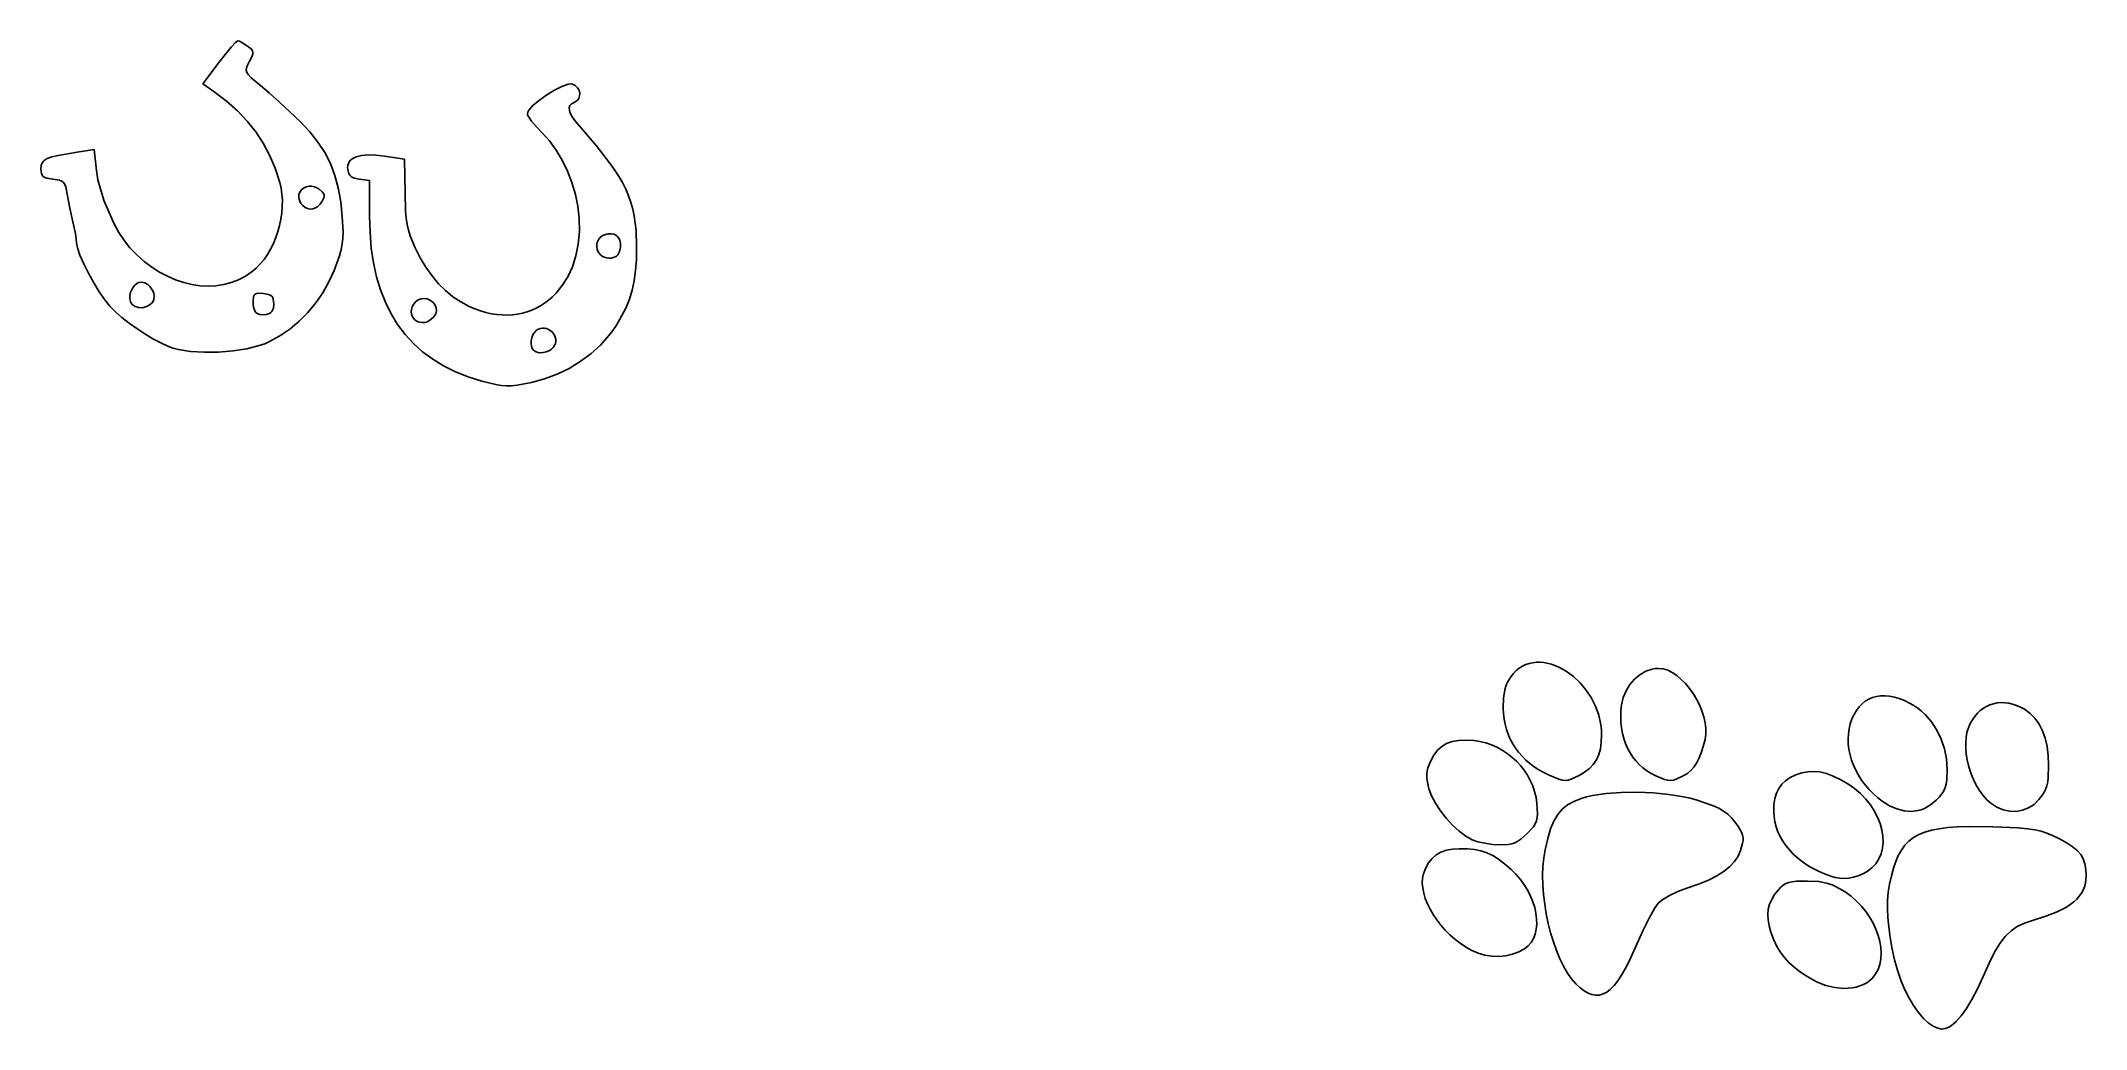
# Model space of a CAD drawing. Extents: x 14 to 904, y -247 to 183.
import ezdxf

# ---------------------------------------------------------------- set-up
doc = ezdxf.new("R2010")
doc.units = 0

msp = doc.modelspace()

# ---------------------------------------------------------------- linework, layer by layer
at = {"layer": 'Image'}
for p, q in [((94.718371, 177.465645), (97.194787, 180.425303)), ((97.194787, 180.425303), (99.06257, 182.425071)), ((99.06257, 182.425071), (100.054191, 183.159531)), ((100.054191, 183.159531), (100.738117, 182.979037)), ((100.738117, 182.979037), (101.768147, 182.487595)), ((101.768147, 182.487595), (104.308157, 180.872097)), ((104.308157, 180.872097), (105.938443, 179.507763)), ((105.938443, 179.507763), (106.375455, 178.891009)), ((106.375455, 178.891009), (106.568814, 178.238897)), ((106.568814, 178.238897), (106.524844, 177.492204)), ((84.873213, 164.543498), (91.900855, 173.851514)), ((91.900855, 173.851514), (94.718371, 177.465645)), ((103.799476, 171.425353), (103.66456, 170.395109)), ((103.66456, 170.395109), (103.923136, 169.414911)), ((104.273491, 172.619745), (103.799476, 171.425353)), ((103.923136, 169.414911), (104.629594, 168.370658)), ((105.032215, 174.092385), (104.273491, 172.619745)), ((106.24987, 176.591704), (105.032215, 174.092385)), ((106.524844, 177.492204), (106.24987, 176.591704)), ((89.574905, 161.184233), (84.873213, 164.543498)), ((95.053926, 157.007606), (89.574905, 161.184233)), ((104.629594, 168.370658), (105.838326, 167.148249)), ((105.838326, 167.148249), (109.980181, 163.712559)), ((109.980181, 163.712559), (113.621981, 160.64638)), ((113.621981, 160.64638), (118.10283, 156.650184)), ((234.452361, 159.692535), (237.813397, 161.738206)), ((237.813397, 161.738206), (241.014311, 163.345178)), ((241.014311, 163.345178), (243.724164, 164.295619)), ((243.724164, 164.295619), (244.791523, 164.456568)), ((244.791523, 164.456568), (245.612015, 164.371696)), ((245.612015, 164.371696), (246.89883, 163.735653)), ((246.89883, 163.735653), (247.868414, 162.806486)), ((247.868414, 162.806486), (248.51064, 161.679564)), ((248.51064, 161.679564), (248.815378, 160.45026)), ((248.815378, 160.45026), (248.7725, 159.213944)), ((99.897126, 152.740191), (95.053926, 157.007606)), ((104.15197, 148.316425), (99.897126, 152.740191)), ((118.10283, 156.650184), (127.307457, 147.938115)), ((226.025782, 151.479527), (226.20571, 152.222901)), ((226.156522, 150.953959), (226.025782, 151.479527)), ((226.20571, 152.222901), (226.717913, 153.101662)), ((226.717913, 153.101662), (228.57368, 155.15643)), ((228.57368, 155.15643), (231.262142, 157.425999)), ((231.262142, 157.425999), (234.452361, 159.692535)), ((244.524274, 155.011745), (244.197077, 154.02747)), ((244.197077, 154.02747), (244.301876, 152.83126)), ((244.301876, 152.83126), (244.843117, 151.405077)), ((245.279024, 155.802124), (244.524274, 155.011745)), ((244.843117, 151.405077), (245.825245, 149.730882)), ((246.456882, 156.416643), (245.279024, 155.802124)), ((247.60338, 157.101764), (246.456882, 156.416643)), ((248.371877, 158.065989), (247.60338, 157.101764)), ((248.7725, 159.213944), (248.371877, 158.065989)), ((107.865925, 143.670743), (104.15197, 148.316425)), ((111.086456, 138.737582), (107.865925, 143.670743)), ((127.307457, 147.938115), (131.417761, 143.556991)), ((131.417761, 143.556991), (134.929075, 139.123521)), ((226.531225, 150.216862), (226.156522, 150.953959)), ((227.907427, 148.243197), (226.531225, 150.216862)), ((229.944203, 145.828764), (227.907427, 148.243197)), ((232.431363, 143.243796), (229.944203, 145.828764)), ((235.634775, 139.722393), (232.431363, 143.243796)), ((245.825245, 149.730882), (247.252703, 147.790639)), ((247.252703, 147.790639), (249.129937, 145.566308)), ((249.129937, 145.566308), (255.92862, 137.673199)), ((21.86867, 133.363385), (30.092625, 134.764938)), ((30.092625, 134.764938), (37.588923, 135.889087)), ((37.588923, 135.889087), (38.533617, 126.735939)), ((113.861028, 133.451379), (111.086456, 138.737582)), ((134.929075, 139.123521), (137.87862, 134.553349)), ((137.87862, 134.553349), (140.303612, 129.762121)), ((153.9215, 133.373594), (156.777573, 133.624238)), ((156.777573, 133.624238), (160.122775, 133.522593)), ((160.122775, 133.522593), (163.931698, 133.059332)), ((238.577255, 135.702966), (235.634775, 139.722393)), ((241.220342, 131.273932), (238.577255, 135.702966)), ((255.92862, 137.673199), (261.389059, 130.748226)), ((14.359594, 127.469331), (14.475072, 128.929879)), ((14.571139, 125.44763), (14.359594, 127.469331)), ((14.475072, 128.929879), (14.895991, 130.130065)), ((14.879444, 124.724687), (14.571139, 125.44763)), ((15.361768, 124.16047), (14.879444, 124.724687)), ((14.895991, 130.130065), (15.734081, 131.121698)), ((15.734081, 131.121698), (17.101071, 131.956588)), ((17.101071, 131.956588), (19.108691, 132.686548)), ((19.108691, 132.686548), (21.86867, 133.363385)), ((38.533617, 126.735939), (39.198367, 122.717199)), ((116.237107, 127.746569), (113.861028, 133.451379)), ((118.262158, 121.557589), (116.237107, 127.746569)), ((140.303612, 129.762121), (142.241272, 124.665482)), ((142.241272, 124.665482), (143.728816, 119.179077)), ((147.8034, 128.136217), (147.896662, 129.034682)), ((147.867356, 127.162505), (147.8034, 128.136217)), ((148.356128, 125.457679), (147.867356, 127.162505)), ((147.896662, 129.034682), (148.143966, 129.856734)), ((148.143966, 129.856734), (148.542137, 130.601206)), ((148.770665, 124.787868), (148.356128, 125.457679)), ((148.542137, 130.601206), (149.087999, 131.266934)), ((149.309889, 124.230415), (148.770665, 124.787868)), ((149.087999, 131.266934), (149.778374, 131.852752)), ((149.778374, 131.852752), (151.579965, 132.77999)), ((151.579965, 132.77999), (153.9215, 133.373594)), ((163.931698, 133.059332), (172.568481, 131.673153)), ((172.568481, 131.673153), (172.793932, 116.962761)), ((243.525573, 126.523706), (241.220342, 131.273932)), ((245.454485, 121.540705), (243.525573, 126.523706)), ((261.389059, 130.748226), (263.659359, 127.559494)), ((263.659359, 127.559494), (265.645406, 124.505639)), ((16.047362, 123.73007), (15.361768, 124.16047)), ((16.965475, 123.408576), (16.047362, 123.73007)), ((19.61625, 122.992672), (16.965475, 123.408576)), ((22.438236, 122.534343), (19.61625, 122.992672)), ((23.409937, 122.138842), (22.438236, 122.534343)), ((24.153319, 121.564342), (23.409937, 122.138842)), ((24.716788, 120.75976), (24.153319, 121.564342)), ((25.14875, 119.674017), (24.716788, 120.75976)), ((25.811778, 116.454717), (25.14875, 119.674017)), ((26.935542, 110.459935), (25.811778, 116.454717)), ((39.198367, 122.717199), (40.365704, 118.242285)), ((40.365704, 118.242285), (41.948021, 113.514163)), ((118.856497, 119.071184), (118.262158, 121.557589)), ((119.238888, 116.488337), (118.856497, 119.071184)), ((119.416305, 113.831537), (119.238888, 116.488337)), ((126.655577, 116.212669), (126.563904, 115.312998)), ((126.92511, 117.057775), (126.655577, 116.212669)), ((127.354738, 117.83069), (126.92511, 117.057775)), ((127.926697, 118.513784), (127.354738, 117.83069)), ((128.623223, 119.089431), (127.926697, 118.513784)), ((129.42655, 119.540002), (128.623223, 119.089431)), ((130.318914, 119.847868), (129.42655, 119.540002)), ((131.28255, 119.995402), (130.318914, 119.847868)), ((132.299695, 119.964975), (131.28255, 119.995402)), ((133.352582, 119.73896), (132.299695, 119.964975)), ((134.423448, 119.299727), (133.352582, 119.73896)), ((135.494529, 118.62965), (134.423448, 119.299727)), ((136.935397, 117.369641), (135.494529, 118.62965)), ((137.360704, 116.78699), (136.935397, 117.369641)), ((137.597094, 116.203696), (137.360704, 116.78699)), ((137.650441, 115.5956), (137.597094, 116.203696)), ((143.728816, 119.179077), (144.803464, 113.218551)), ((149.982239, 123.778288), (149.309889, 124.230415)), ((150.796156, 123.424453), (149.982239, 123.778288)), ((152.882447, 122.98353), (150.796156, 123.424453)), ((157.377289, 122.466345), (152.882447, 122.98353)), ((157.377289, 106.874572), (157.377289, 122.466345)), ((172.793932, 116.962761), (173.079672, 109.212505)), ((246.968616, 116.413346), (245.454485, 121.540705)), ((248.029502, 111.230044), (246.968616, 116.413346)), ((265.645406, 124.505639), (267.363968, 121.550943)), ((267.363968, 121.550943), (268.831814, 118.659687)), ((268.831814, 118.659687), (270.065714, 115.796152)), ((270.065714, 115.796152), (271.082435, 112.92462)), ((28.31894, 104.51447), (26.935542, 110.459935)), ((41.948021, 113.514163), (43.857711, 108.735796)), ((43.857711, 108.735796), (46.007167, 104.11015)), ((118.78845, 105.642321), (119.184113, 108.38604)), ((119.184113, 108.38604), (119.395722, 111.123275)), ((119.395722, 111.123275), (119.416305, 113.831537)), ((126.563904, 115.312998), (126.667855, 114.376393)), ((126.667855, 114.376393), (126.985196, 113.42048)), ((126.985196, 113.42048), (127.53369, 112.462888)), ((127.53369, 112.462888), (128.331103, 111.521244)), ((128.331103, 111.521244), (129.353816, 110.69647)), ((129.353816, 110.69647), (130.437736, 110.185216)), ((130.437736, 110.185216), (131.556871, 109.981756)), ((131.556871, 109.981756), (132.685226, 110.080362)), ((132.685226, 110.080362), (133.796808, 110.475307)), ((133.796808, 110.475307), (134.865624, 111.160862)), ((134.865624, 111.160862), (135.86568, 112.131302)), ((135.86568, 112.131302), (136.770983, 113.380898)), ((136.770983, 113.380898), (137.526622, 114.938541)), ((136.770983, 113.380898), (136.770983, 113.380898)), ((137.526622, 114.938541), (137.650441, 115.5956)), ((144.803464, 113.218551), (145.502433, 106.69955)), ((157.567599, 99.759726), (157.377289, 106.874572)), ((173.079672, 109.212505), (173.36842, 106.105957)), ((248.598681, 106.079217), (248.029502, 111.230044)), ((271.082435, 112.92462), (271.898748, 110.009372)), ((271.898748, 110.009372), (272.531421, 107.014689)), ((272.531421, 107.014689), (272.997223, 103.904852)), ((29.426538, 99.392387), (28.31894, 104.51447)), ((29.763479, 97.096531), (29.426538, 99.392387)), ((46.007167, 104.11015), (48.308781, 99.840189)), ((48.308781, 99.840189), (50.674946, 96.128878)), ((116.566881, 97.597167), (117.472861, 100.225395)), ((117.472861, 100.225395), (118.215709, 102.91461)), ((118.215709, 102.91461), (118.78845, 105.642321)), ((145.502433, 106.69955), (145.831975, 100.066699)), ((145.831975, 100.066699), (145.755243, 97.374379)), ((158.138666, 92.997284), (157.567599, 99.759726)), ((173.36842, 106.105957), (173.785844, 103.342765)), ((173.785844, 103.342765), (174.355509, 100.796157)), ((174.355509, 100.796157), (175.100984, 98.33936)), ((175.100984, 98.33936), (176.045836, 95.845601)), ((248.175971, 94.788745), (248.668955, 100.268493)), ((248.668955, 100.268493), (248.598681, 106.079217)), ((258.613612, 98.295248), (257.764873, 97.659183)), ((259.659177, 98.805727), (258.613612, 98.295248)), ((261.198167, 99.229726), (259.659177, 98.805727)), ((262.605899, 99.294022), (261.198167, 99.229726)), ((263.851513, 99.02248), (262.605899, 99.294022)), ((264.904151, 98.438966), (263.851513, 99.02248)), ((265.732954, 97.567345), (264.904151, 98.438966)), ((272.997223, 103.904852), (273.312923, 100.644142)), ((273.312923, 100.644142), (273.561095, 93.52723)), ((29.88723, 95.377223), (29.763479, 97.096531)), ((30.281613, 93.13498), (29.88723, 95.377223)), ((31.368671, 89.997411), (30.281613, 93.13498)), ((33.004266, 86.239415), (31.368671, 89.997411)), ((50.674946, 96.128878), (53.018054, 93.179181)), ((53.018054, 93.179181), (56.090499, 90.071479)), ((56.090499, 90.071479), (59.29065, 87.273311)), ((111.451113, 88.143912), (112.939885, 90.303297)), ((112.939885, 90.303297), (114.29342, 92.613628)), ((114.29342, 92.613628), (115.504743, 95.052415)), ((115.504743, 95.052415), (116.566881, 97.597167)), ((144.242586, 89.737239), (141.901723, 83.298491)), ((144.98692, 92.381033), (144.242586, 89.737239)), ((145.482348, 94.869618), (144.98692, 92.381033)), ((145.755243, 97.374379), (145.482348, 94.869618)), ((159.090692, 86.586947), (158.138666, 92.997284)), ((176.045836, 95.845601), (177.213632, 93.188108)), ((177.213632, 93.188108), (179.449631, 88.756002)), ((245.632714, 84.928319), (247.152851, 89.666508)), ((247.152851, 89.666508), (248.175971, 94.788745)), ((256.330132, 95.231776), (256.199221, 94.327673)), ((256.199221, 94.327673), (256.230399, 93.415137)), ((256.230399, 93.415137), (256.416718, 92.517601)), ((256.63008, 96.104016), (256.330132, 95.231776)), ((256.416718, 92.517601), (256.751233, 91.658494)), ((257.106011, 96.920962), (256.63008, 96.104016)), ((256.751233, 91.658494), (257.226995, 90.861247)), ((257.764873, 97.659183), (257.106011, 96.920962)), ((257.226995, 90.861247), (257.837058, 90.149292)), ((257.837058, 90.149292), (258.574474, 89.546059)), ((258.574474, 89.546059), (259.432296, 89.07498)), ((259.432296, 89.07498), (260.403577, 88.759484)), ((262.658728, 88.68897), (264.194613, 89.166631)), ((264.194613, 89.166631), (264.81987, 89.580695)), ((264.81987, 89.580695), (265.351619, 90.113553)), ((265.351619, 90.113553), (266.139439, 91.541567)), ((266.307064, 96.431484), (265.732954, 97.567345)), ((266.139439, 91.541567), (266.567769, 93.462502)), ((266.595622, 95.055248), (266.307064, 96.431484)), ((266.567769, 93.462502), (266.595622, 95.055248)), ((266.567769, 93.462502), (266.567769, 93.462502)), ((273.561095, 93.52723), (273.472423, 88.137861)), ((35.04426, 82.135889), (33.004266, 86.239415)), ((37.344516, 77.961734), (35.04426, 82.135889)), ((59.29065, 87.273311), (62.598404, 84.788599)), ((62.598404, 84.788599), (65.993654, 82.621264)), ((65.993654, 82.621264), (69.456295, 80.775229)), ((69.456295, 80.775229), (72.966223, 79.254415)), ((100.335329, 79.266536), (103.3661, 80.84921)), ((103.3661, 80.84921), (106.243105, 82.796325)), ((106.243105, 82.796325), (108.095749, 84.367936)), ((108.095749, 84.367936), (109.834076, 86.157961)), ((109.834076, 86.157961), (111.451113, 88.143912)), ((141.901723, 83.298491), (139.690118, 78.35818)), ((160.423882, 80.528416), (159.090692, 86.586947)), ((162.13844, 74.821391), (160.423882, 80.528416)), ((179.449631, 88.756002), (181.894809, 84.668548)), ((181.894809, 84.668548), (184.544177, 80.931167)), ((184.544177, 80.931167), (187.392749, 77.549281)), ((241.233866, 76.710232), (243.648679, 80.600715)), ((243.648679, 80.600715), (245.632714, 84.928319)), ((260.403577, 88.759484), (261.48137, 88.623004)), ((261.48137, 88.623004), (262.658728, 88.68897)), ((273.148981, 83.283689), (272.563657, 78.860002)), ((273.472423, 88.137861), (273.148981, 83.283689)), ((39.760895, 73.991845), (37.344516, 77.961734)), ((42.149261, 70.501123), (39.760895, 73.991845)), ((53.027533, 72.123476), (53.018573, 70.901532)), ((53.273574, 73.386397), (53.027533, 72.123476)), ((53.72753, 74.626089), (53.273574, 73.386397)), ((54.360232, 75.778345), (53.72753, 74.626089)), ((55.142512, 76.778957), (54.360232, 75.778345)), ((56.045202, 77.56372), (55.142512, 76.778957)), ((57.039134, 78.068425), (56.045202, 77.56372)), ((58.326039, 78.220465), (57.039134, 78.068425)), ((59.623098, 77.89499), (58.326039, 78.220465)), ((60.856484, 77.176813), (59.623098, 77.89499)), ((61.952371, 76.150751), (60.856484, 77.176813)), ((62.83693, 74.901618), (61.952371, 76.150751)), ((63.436335, 73.514228), (62.83693, 74.901618)), ((63.67676, 72.073395), (63.436335, 73.514228)), ((63.484376, 70.663935), (63.67676, 72.073395)), ((72.966223, 79.254415), (76.503332, 78.062746)), ((76.503332, 78.062746), (80.047516, 77.204142)), ((80.047516, 77.204142), (83.578672, 76.682526)), ((83.578672, 76.682526), (87.076693, 76.501821)), ((87.076693, 76.501821), (90.521474, 76.665946)), ((90.521474, 76.665946), (93.892911, 77.178826)), ((93.892911, 77.178826), (97.170897, 78.044382)), ((97.170897, 78.044382), (100.335329, 79.266536)), ((106.876323, 71.935478), (106.708163, 69.943597)), ((107.128812, 72.592883), (106.876323, 71.935478)), ((107.531161, 73.053071), (107.128812, 72.592883)), ((108.111564, 73.337399), (107.531161, 73.053071)), ((108.898211, 73.467222), (108.111564, 73.337399)), ((111.203005, 73.348773), (108.898211, 73.467222)), ((113.410108, 72.912347), (111.203005, 73.348773)), ((114.192684, 72.566868), (113.410108, 72.912347)), ((114.788012, 72.109164), (114.192684, 72.566868)), ((115.216141, 71.518698), (114.788012, 72.109164)), ((115.497122, 70.774935), (115.216141, 71.518698)), ((137.03329, 73.640317), (133.968825, 69.186394)), ((139.690118, 78.35818), (137.03329, 73.640317)), ((164.23457, 69.465575), (162.13844, 74.821391)), ((187.392749, 77.549281), (190.435535, 74.528309)), ((190.435535, 74.528309), (193.66755, 71.873674)), ((193.66755, 71.873674), (197.083805, 69.590796)), ((235.244387, 70.346775), (236.876388, 71.752158)), ((236.876388, 71.752158), (238.421395, 73.283406)), ((238.421395, 73.283406), (241.233866, 76.710232)), ((271.689339, 74.762083), (270.498914, 70.885218)), ((272.563657, 78.860002), (271.689339, 74.762083)), ((44.365476, 67.764465), (42.149261, 70.501123)), ((46.764484, 65.356168), (44.365476, 67.764465)), ((49.576645, 62.882689), (46.764484, 65.356168)), ((52.709215, 60.407619), (49.576645, 62.882689)), ((53.018573, 70.901532), (53.275864, 69.784774)), ((53.275864, 69.784774), (53.630936, 69.082016)), ((53.630936, 69.082016), (54.103608, 68.487165)), ((54.103608, 68.487165), (55.333289, 67.615284)), ((55.333289, 67.615284), (56.827986, 67.157339)), ((56.827986, 67.157339), (58.450773, 67.101539)), ((58.450773, 67.101539), (60.06473, 67.43609)), ((60.06473, 67.43609), (61.532931, 68.149201)), ((61.532931, 68.149201), (62.718454, 69.22908)), ((62.718454, 69.22908), (63.162423, 69.902873)), ((63.162423, 69.902873), (63.484376, 70.663935)), ((63.484376, 70.663935), (63.484376, 70.663935)), ((106.708163, 69.943597), (106.777298, 68.257128)), ((106.777298, 68.257128), (106.995674, 66.880267)), ((106.995674, 66.880267), (107.37975, 65.796242)), ((107.37975, 65.796242), (107.945981, 64.98828)), ((107.945981, 64.98828), (108.710826, 64.439606)), ((108.710826, 64.439606), (109.690742, 64.133449)), ((109.690742, 64.133449), (110.902185, 64.053034)), ((110.902185, 64.053034), (112.361614, 64.181588)), ((112.361614, 64.181588), (113.870768, 64.632768)), ((113.870768, 64.632768), (114.446247, 65.016675)), ((114.446247, 65.016675), (114.907835, 65.51366)), ((114.907835, 65.51366), (115.505849, 66.869462)), ((115.697846, 68.74537), (115.497122, 70.774935)), ((115.505849, 66.869462), (115.697846, 68.74537)), ((115.697846, 68.74537), (115.697846, 68.74537)), ((130.534312, 65.037905), (126.767337, 61.236344)), ((133.968825, 69.186394), (130.534312, 65.037905)), ((166.712475, 64.460667), (164.23457, 69.465575)), ((169.572359, 59.806369), (166.712475, 64.460667)), ((175.564066, 66.318117), (175.457557, 65.277067)), ((175.457557, 65.277067), (175.562692, 64.307059)), ((175.562692, 64.307059), (175.857339, 63.421701)), ((175.904346, 67.4166), (175.564066, 66.318117)), ((175.857339, 63.421701), (176.319369, 62.634601)), ((176.500528, 68.558908), (175.904346, 67.4166)), ((176.319369, 62.634601), (176.926654, 61.959368)), ((177.426772, 69.68069), (176.500528, 68.558908)), ((178.543222, 70.477756), (177.426772, 69.68069)), ((179.78687, 70.950688), (178.543222, 70.477756)), ((181.094711, 71.10007), (179.78687, 70.950688)), ((182.403739, 70.926485), (181.094711, 71.10007)), ((183.650948, 70.430515), (182.403739, 70.926485)), ((184.773331, 69.612744), (183.650948, 70.430515)), ((184.358533, 62.217721), (185.277275, 63.161668)), ((185.707884, 68.473754), (184.773331, 69.612744)), ((185.277275, 63.161668), (186.177626, 64.506303)), ((185.277275, 63.161668), (185.277275, 63.161668)), ((186.385779, 67.07417), (185.707884, 68.473754)), ((186.177626, 64.506303), (186.544744, 65.781078)), ((186.544744, 65.781078), (186.385779, 67.07417)), ((197.083805, 69.590796), (200.679313, 67.685096)), ((200.679313, 67.685096), (203.140192, 66.625508)), ((203.140192, 66.625508), (205.580316, 65.744859)), ((205.580316, 65.744859), (207.995545, 65.039832)), ((207.995545, 65.039832), (210.381739, 64.507109)), ((210.381739, 64.507109), (212.734758, 64.143374)), ((212.734758, 64.143374), (215.050462, 63.945309)), ((215.050462, 63.945309), (217.324711, 63.909597)), ((217.324711, 63.909597), (219.553365, 64.032921)), ((219.553365, 64.032921), (221.732284, 64.311965)), ((221.732284, 64.311965), (223.857329, 64.743411)), ((223.857329, 64.743411), (225.924359, 65.323942)), ((225.924359, 65.323942), (227.929234, 66.050241)), ((227.929234, 66.050241), (229.867814, 66.918991)), ((229.867814, 66.918991), (231.735959, 67.926874)), ((231.735959, 67.926874), (233.52953, 69.070575)), ((233.52953, 69.070575), (235.244387, 70.346775)), ((267.061294, 63.375792), (264.759874, 59.533802)), ((268.96527, 67.124692), (267.061294, 63.375792)), ((270.498914, 70.885218), (268.96527, 67.124692)), ((56.06945, 57.994551), (52.709215, 60.407619)), ((59.564609, 55.707075), (56.06945, 57.994551)), ((63.101946, 53.608784), (59.564609, 55.707075)), ((66.588719, 51.76327), (63.101946, 53.608784)), ((118.386349, 54.839979), (113.847512, 52.328161)), ((122.705487, 57.823204), (118.386349, 54.839979)), ((126.767337, 61.236344), (122.705487, 57.823204)), ((172.814426, 55.502383), (169.572359, 59.806369)), ((176.43888, 51.548408), (172.814426, 55.502383)), ((176.926654, 61.959368), (177.657063, 61.40961)), ((177.657063, 61.40961), (178.488467, 60.998937)), ((178.488467, 60.998937), (179.398737, 60.740955)), ((179.398737, 60.740955), (180.365742, 60.649273)), ((180.365742, 60.649273), (181.367354, 60.737501)), ((181.367354, 60.737501), (182.381443, 61.019246)), ((182.381443, 61.019246), (183.385879, 61.508116)), ((183.385879, 61.508116), (184.358533, 62.217721)), ((228.014461, 54.053909), (227.749002, 52.817022)), ((228.468239, 55.229658), (228.014461, 54.053909)), ((229.101356, 56.277839), (228.468239, 55.229658)), ((229.904834, 57.132023), (229.101356, 56.277839)), ((230.788325, 57.729115), (229.904834, 57.132023)), ((231.700592, 58.10002), (230.788325, 57.729115)), ((232.623423, 58.26295), (231.700592, 58.10002)), ((233.538606, 58.236117), (232.623423, 58.26295)), ((234.427929, 58.037732), (233.538606, 58.236117)), ((235.273182, 57.686008), (234.427929, 58.037732)), ((236.758628, 56.595383), (235.273182, 57.686008)), ((237.849253, 55.109936), (236.758628, 56.595383)), ((238.200978, 54.264683), (237.849253, 55.109936)), ((238.399363, 53.37536), (238.200978, 54.264683)), ((261.523978, 55.035597), (257.79934, 50.867908)), ((263.206023, 57.245414), (261.523978, 55.035597)), ((264.759874, 59.533802), (263.206023, 57.245414)), ((69.932184, 50.234125), (66.588719, 51.76327)), ((71.949656, 49.518593), (69.932184, 50.234125)), ((69.932184, 50.234125), (69.932184, 50.234125)), ((74.245375, 48.92456), (71.949656, 49.518593)), ((76.780495, 48.450173), (74.245375, 48.92456)), ((79.51617, 48.093581), (76.780495, 48.450173)), ((85.433798, 47.72637), (79.51617, 48.093581)), ((91.687491, 47.808107), (85.433798, 47.72637)), ((97.966479, 48.323974), (91.687491, 47.808107)), ((103.959992, 49.259151), (97.966479, 48.323974)), ((109.357259, 50.59882), (103.959992, 49.259151)), ((111.735185, 51.415708), (109.357259, 50.59882)), ((113.847512, 52.328161), (111.735185, 51.415708)), ((180.445925, 47.944146), (176.43888, 51.548408)), ((184.835764, 44.689298), (180.445925, 47.944146)), ((189.608602, 41.783565), (184.835764, 44.689298)), ((227.749002, 52.817022), (227.68084, 51.585428)), ((227.68084, 51.585428), (227.818954, 50.425554)), ((227.818954, 50.425554), (228.172325, 49.403833)), ((228.172325, 49.403833), (228.749929, 48.586693)), ((228.749929, 48.586693), (229.567069, 48.009089)), ((229.567069, 48.009089), (230.588791, 47.655717)), ((230.588791, 47.655717), (231.748666, 47.517599)), ((231.748666, 47.517599), (232.980264, 47.585757)), ((232.980264, 47.585757), (234.217154, 47.851213)), ((234.217154, 47.851213), (235.392905, 48.304988)), ((235.392905, 48.304988), (236.441088, 48.938105)), ((236.441088, 48.938105), (237.295272, 49.741585)), ((237.295272, 49.741585), (237.892363, 50.625077)), ((237.295272, 49.741585), (237.295272, 49.741585)), ((237.892363, 50.625077), (238.263267, 51.537345)), ((238.263267, 51.537345), (238.426197, 52.460176)), ((238.426197, 52.460176), (238.399363, 53.37536)), ((253.634024, 47.063203), (249.076096, 43.65395)), ((257.79934, 50.867908), (253.634024, 47.063203)), ((194.764641, 39.226648), (189.608602, 41.783565)), ((200.304087, 37.018248), (194.764641, 39.226648)), ((206.227142, 35.158066), (200.304087, 37.018248)), ((233.527301, 36.123594), (227.879583, 34.620838)), ((238.974669, 38.151677), (233.527301, 36.123594)), ((244.173623, 40.672618), (238.974669, 38.151677)), ((249.076096, 43.65395), (244.173623, 40.672618)), ((212.286214, 33.631239), (206.227142, 35.158066)), ((206.227142, 35.158066), (206.227142, 35.158066)), ((214.666971, 33.228045), (212.286214, 33.631239)), ((216.875097, 33.05855), (214.666971, 33.228045)), ((219.105505, 33.117918), (216.875097, 33.05855)), ((221.553112, 33.401313), (219.105505, 33.117918)), ((227.879583, 34.620838), (221.553112, 33.401313)), ((657.670621, -89.710291), (659.043868, -88.848967)), ((659.043868, -88.848967), (660.479876, -88.167459)), ((660.479876, -88.167459), (661.970575, -87.66058)), ((661.970575, -87.66058), (663.507896, -87.323148)), ((663.507896, -87.323148), (665.083769, -87.149977)), ((665.083769, -87.149977), (666.690124, -87.135882)), ((666.690124, -87.135882), (668.318892, -87.275678)), ((668.318892, -87.275678), (671.611389, -87.996208)), ((671.611389, -87.996208), (674.896702, -89.270087)), ((651.3609, -99.165543), (651.822622, -97.601723)), ((651.822622, -97.601723), (652.412658, -96.144335)), ((652.412658, -96.144335), (654.008139, -93.425001)), ((654.008139, -93.425001), (655.144687, -91.993124)), ((655.144687, -91.993124), (656.368204, -90.756615)), ((656.368204, -90.756615), (657.670621, -89.710291)), ((674.896702, -89.270087), (678.110275, -91.055839)), ((678.110275, -91.055839), (681.187551, -93.311986)), ((681.187551, -93.311986), (684.063974, -95.997051)), ((684.063974, -95.997051), (686.674988, -99.069554)), ((704.110061, -99.548812), (705.774389, -96.862686)), ((705.774389, -96.862686), (707.808903, -94.507424)), ((707.808903, -94.507424), (710.142399, -92.553273)), ((710.142399, -92.553273), (712.703676, -91.07048)), ((712.703676, -91.07048), (715.421531, -90.12929)), ((715.421531, -90.12929), (716.816924, -89.883748)), ((716.816924, -89.883748), (718.224762, -89.79995)), ((718.224762, -89.79995), (720.220061, -90.016441)), ((720.220061, -90.016441), (722.235947, -90.640336)), ((722.235947, -90.640336), (724.247213, -91.633267)), ((724.247213, -91.633267), (726.228649, -92.956865)), ((726.228649, -92.956865), (728.155049, -94.572762)), ((728.155049, -94.572762), (730.001205, -96.442591)), ((730.001205, -96.442591), (731.741909, -98.527982)), ((650.644813, -107.104392), (650.79193, -102.736328)), ((650.79193, -102.736328), (651.3609, -99.165543)), ((686.674988, -99.069554), (688.956035, -102.48802)), ((688.956035, -102.48802), (690.842558, -106.21097)), ((690.842558, -106.21097), (692.270003, -110.196927)), ((701.912138, -108.248608), (702.176771, -105.632676)), ((702.176771, -105.632676), (702.887121, -102.495558)), ((702.887121, -102.495558), (704.110061, -99.548812)), ((731.741909, -98.527982), (733.351954, -100.790569)), ((733.351954, -100.790569), (734.806131, -103.191982)), ((734.806131, -103.191982), (736.079234, -105.693854)), ((736.079234, -105.693854), (737.146054, -108.257816)), ((804.350356, -108.05058), (805.508033, -106.503006)), ((805.508033, -106.503006), (806.790771, -105.165713)), ((806.790771, -105.165713), (808.192846, -104.040701)), ((808.192846, -104.040701), (809.708531, -103.129972)), ((809.708531, -103.129972), (811.332101, -102.435528)), ((811.332101, -102.435528), (813.057831, -101.959368)), ((813.057831, -101.959368), (814.879994, -101.703496)), ((814.879994, -101.703496), (816.792865, -101.669911)), ((816.792865, -101.669911), (818.790718, -101.860614)), ((818.790718, -101.860614), (820.867827, -102.277608)), ((820.867827, -102.277608), (823.018467, -102.922894)), ((823.018467, -102.922894), (825.236913, -103.798471)), ((825.236913, -103.798471), (827.517437, -104.906343)), ((827.517437, -104.906343), (829.323946, -105.955774)), ((829.323946, -105.955774), (831.045226, -107.139605)), ((859.589161, -107.169958), (861.001259, -106.333023)), ((861.001259, -106.333023), (862.482218, -105.664427)), ((862.482218, -105.664427), (864.023495, -105.166411)), ((864.023495, -105.166411), (865.616549, -104.841221)), ((865.616549, -104.841221), (867.252837, -104.691099)), ((867.252837, -104.691099), (868.923818, -104.718289)), ((868.923818, -104.718289), (870.620949, -104.925034)), ((870.620949, -104.925034), (872.335688, -105.313579)), ((872.335688, -105.313579), (874.059492, -105.886166)), ((874.059492, -105.886166), (875.78382, -106.645039)), ((875.78382, -106.645039), (877.500129, -107.592442)), ((650.751899, -109.494963), (650.644813, -107.104392)), ((651.027432, -111.833251), (650.751899, -109.494963)), ((651.467924, -114.11417), (651.027432, -111.833251)), ((652.069886, -116.332633), (651.467924, -114.11417)), ((692.270003, -110.196927), (693.173811, -114.404413)), ((693.173811, -114.404413), (693.409177, -116.578267)), ((701.824232, -110.80848), (701.912138, -108.248608)), ((701.909407, -113.304748), (701.824232, -110.80848)), ((702.164017, -115.729866), (701.909407, -113.304748)), ((737.146054, -108.257816), (737.981384, -110.8455)), ((737.981384, -110.8455), (738.560016, -113.418538)), ((738.560016, -113.418538), (738.856742, -115.938563)), ((801.161481, -116.085584), (801.684955, -113.934973)), ((801.684955, -113.934973), (802.433092, -111.768565)), ((802.433092, -111.768565), (803.323467, -109.806433)), ((803.323467, -109.806433), (804.350356, -108.05058)), ((831.045226, -107.139605), (832.677043, -108.450378)), ((832.677043, -108.450378), (834.215166, -109.880634)), ((834.215166, -109.880634), (836.993403, -113.069756)), ((836.993403, -113.069756), (839.346083, -116.647299)), ((852.474811, -117.722366), (853.059943, -115.676632)), ((853.059943, -115.676632), (853.860564, -113.801173)), ((853.860564, -113.801173), (854.800224, -112.156203)), ((854.800224, -112.156203), (855.851456, -110.668353)), ((855.851456, -110.668353), (857.005718, -109.339866)), ((857.005718, -109.339866), (858.254467, -108.172986)), ((858.254467, -108.172986), (859.589161, -107.169958)), ((877.500129, -107.592442), (879.937336, -109.365621)), ((879.937336, -109.365621), (882.058389, -111.516862)), ((882.058389, -111.516862), (883.860573, -114.039843)), ((883.860573, -114.039843), (885.341175, -116.928243)), ((622.117639, -125.402084), (623.933433, -123.734947)), ((623.933433, -123.734947), (626.019842, -122.48316)), ((626.019842, -122.48316), (628.419809, -121.626541)), ((628.419809, -121.626541), (631.176277, -121.144908)), ((631.176277, -121.144908), (634.332189, -121.01808)), ((634.332189, -121.01808), (637.930489, -121.225875)), ((637.930489, -121.225875), (640.538202, -121.601083)), ((640.538202, -121.601083), (643.085327, -122.212178)), ((643.085327, -122.212178), (645.559252, -123.046601)), ((645.559252, -123.046601), (647.947365, -124.091792)), ((647.947365, -124.091792), (650.237051, -125.33519)), ((652.829829, -118.483552), (652.069886, -116.332633)), ((653.744266, -120.56184), (652.829829, -118.483552)), ((654.809707, -122.562411), (653.744266, -120.56184)), ((656.022664, -124.480176), (654.809707, -122.562411)), ((657.379649, -126.31005), (656.022664, -124.480176)), ((693.353703, -121.955096), (692.936367, -124.788431)), ((693.489426, -118.79195), (693.353703, -121.955096)), ((693.409177, -116.578267), (693.489426, -118.79195)), ((702.584417, -118.076291), (702.164017, -115.729866)), ((703.166962, -120.336478), (702.584417, -118.076291)), ((703.908006, -122.502883), (703.166962, -120.336478)), ((704.803905, -124.567962), (703.908006, -122.502883)), ((705.851012, -126.52417), (704.803905, -124.567962)), ((737.696889, -123.799667), (736.818515, -126.556327)), ((738.503646, -120.666097), (737.696889, -123.799667)), ((738.846355, -118.367205), (738.503646, -120.666097)), ((738.856742, -115.938563), (738.846355, -118.367205)), ((800.742188, -120.536463), (800.849032, -118.290442)), ((800.835532, -122.810564), (800.742188, -120.536463)), ((801.123644, -125.099661), (800.835532, -122.810564)), ((800.849032, -118.290442), (801.161481, -116.085584)), ((839.346083, -116.647299), (841.239351, -120.553591)), ((841.239351, -120.553591), (842.639353, -124.728959)), ((851.921904, -122.212123), (852.097891, -119.91024)), ((851.939574, -124.599881), (851.921904, -122.212123)), ((852.097891, -119.91024), (852.474811, -117.722366)), ((885.341175, -116.928243), (886.49748, -120.175742)), ((886.49748, -120.175742), (887.326773, -123.776018)), ((887.326773, -123.776018), (887.826339, -127.72275)), ((617.562217, -134.423463), (617.906918, -133.06996)), ((617.906918, -133.06996), (619.126125, -130.063132)), ((619.126125, -130.063132), (620.529518, -127.504752)), ((620.529518, -127.504752), (622.117639, -125.402084)), ((650.237051, -125.33519), (652.4157, -126.764237)), ((652.4157, -126.764237), (654.470698, -128.366371)), ((654.470698, -128.366371), (656.389432, -130.129033)), ((656.389432, -130.129033), (658.159292, -132.039663)), ((658.877172, -128.046945), (657.379649, -126.31005)), ((658.159292, -132.039663), (659.767663, -134.085701)), ((660.511745, -129.685774), (658.877172, -128.046945)), ((662.27988, -131.22145), (660.511745, -129.685774)), ((664.178088, -132.648885), (662.27988, -131.22145)), ((666.20288, -133.962994), (664.178088, -132.648885)), ((688.145886, -133.370011), (686.091728, -134.964055)), ((689.842178, -131.582744), (688.145886, -133.370011)), ((691.195855, -129.574937), (689.842178, -131.582744)), ((692.222168, -127.319272), (691.195855, -129.574937)), ((692.936367, -124.788431), (692.222168, -127.319272)), ((707.045683, -128.363963), (705.851012, -126.52417)), ((708.384273, -130.079796), (707.045683, -128.363963)), ((709.863135, -131.664126), (708.384273, -130.079796)), ((711.478625, -133.109407), (709.863135, -131.664126)), ((713.227097, -134.408097), (711.478625, -133.109407)), ((733.620619, -132.793191), (732.322707, -134.270559)), ((734.793687, -131.030253), (733.620619, -132.793191)), ((735.855216, -128.95891), (734.793687, -131.030253)), ((736.818515, -126.556327), (735.855216, -128.95891)), ((801.601106, -127.390672), (801.123644, -125.099661)), ((802.262499, -129.670512), (801.601106, -127.390672)), ((803.102406, -131.926098), (802.262499, -129.670512)), ((804.115407, -134.144346), (803.102406, -131.926098)), ((842.639353, -124.728959), (843.512233, -129.11373)), ((843.512233, -129.11373), (843.824137, -133.648232)), ((852.143621, -127.045381), (851.939574, -124.599881)), ((852.526768, -129.520492), (852.143621, -127.045381)), ((853.081738, -131.997079), (852.526768, -129.520492)), ((853.801251, -134.44701), (853.081738, -131.997079)), ((887.826339, -127.72275), (887.993465, -132.009617)), ((887.993465, -132.009617), (887.828306, -137.205299)), ((617.382011, -137.141388), (617.388622, -135.759889)), ((617.538265, -138.630108), (617.382011, -137.141388)), ((617.388622, -135.759889), (617.562217, -134.423463)), ((618.322877, -142.177806), (617.538265, -138.630108)), ((619.436607, -145.22137), (618.322877, -142.177806)), ((659.767663, -134.085701), (661.201933, -136.254587)), ((661.201933, -136.254587), (662.449489, -138.53376)), ((662.449489, -138.53376), (663.49772, -140.910662)), ((663.49772, -140.910662), (664.334013, -143.372731)), ((668.350768, -135.158687), (666.20288, -133.962994)), ((670.618263, -136.23088), (668.350768, -135.158687)), ((674.879572, -137.982887), (670.618263, -136.230853)), ((670.618263, -136.230853), (670.618263, -136.23088)), ((676.392992, -138.426437), (674.879572, -137.982887)), ((677.690811, -138.584097), (676.392992, -138.426437)), ((678.919949, -138.457686), (677.690811, -138.584097)), ((680.227324, -138.049021), (678.919949, -138.457686)), ((683.664454, -136.392196), (680.227324, -138.049021)), ((686.091728, -134.964055), (683.664454, -136.392196)), ((715.104906, -135.552649), (713.227097, -134.408097)), ((717.108407, -136.535521), (715.104906, -135.552649)), ((720.921619, -138.091135), (717.108407, -136.535441)), ((717.108407, -136.535441), (717.108407, -136.535521)), ((722.309574, -138.477366), (720.921619, -138.091135)), ((723.526304, -138.601437), (722.309574, -138.477366)), ((724.702716, -138.46254), (723.526304, -138.601437)), ((725.969719, -138.059863), (724.702716, -138.46254)), ((729.299121, -136.459929), (725.969719, -138.059863)), ((730.886643, -135.485193), (729.299121, -136.459929)), ((732.322707, -134.270559), (730.886643, -135.485193)), ((769.550924, -144.096328), (770.552314, -142.040494)), ((770.552314, -142.040494), (771.881445, -140.239813)), ((771.881445, -140.239813), (773.551427, -138.672595)), ((773.551427, -138.672595), (775.575371, -137.317153)), ((775.575371, -137.317153), (777.966386, -136.151796)), ((777.966386, -136.151796), (780.570464, -135.248915)), ((780.570464, -135.248915), (783.171694, -134.730924)), ((783.171694, -134.730924), (785.804155, -134.603658)), ((785.804155, -134.603658), (788.501926, -134.872954)), ((788.501926, -134.872954), (791.299085, -135.544648)), ((791.299085, -135.544648), (794.229711, -136.624577)), ((794.229711, -136.624577), (797.327884, -138.118578)), ((797.327884, -138.118578), (800.627682, -140.032488)), ((800.627682, -140.032488), (803.497949, -142.024767)), ((803.497949, -142.024767), (806.09177, -144.232637)), ((805.296083, -136.312173), (804.115407, -134.144346)), ((806.639017, -138.416496), (805.296083, -136.312173)), ((808.13879, -140.444231), (806.639017, -138.416496)), ((809.789982, -142.382295), (808.13879, -140.444231)), ((811.587176, -144.217603), (809.789982, -142.382295)), ((843.00387, -141.654729), (842.39431, -143.034464)), ((843.419739, -140.116964), (843.00387, -141.654729)), ((843.67381, -138.330445), (843.419739, -140.116964)), ((843.824137, -133.648232), (843.67381, -138.330445)), ((854.678031, -136.842152), (853.801251, -134.44701)), ((855.704799, -139.154373), (854.678031, -136.842152)), ((856.874278, -141.355539), (855.704799, -139.154373)), ((858.179189, -143.417517), (856.874278, -141.355539)), ((887.200413, -140.950485), (886.650873, -142.497286)), ((887.584615, -139.215575), (887.200413, -140.950485)), ((887.828306, -137.205299), (887.584615, -139.215575)), ((621.139239, -148.466633), (619.436607, -145.22137)), ((623.312518, -151.77393), (621.139239, -148.466633)), ((664.334013, -143.372731), (664.945754, -145.907408)), ((664.945754, -145.907408), (665.320332, -148.502133)), ((665.320332, -148.502133), (665.602371, -153.049449)), ((674.411543, -153.375259), (676.368788, -151.076618)), ((676.368788, -151.076618), (678.683894, -149.206915)), ((678.683894, -149.206915), (681.420619, -147.676047)), ((681.420619, -147.676047), (684.642723, -146.39391)), ((684.642723, -146.39391), (686.941326, -145.712933)), ((686.941326, -145.712933), (689.525494, -145.130252)), ((689.525494, -145.130252), (695.399807, -144.257871)), ((695.399807, -144.257871), (701.964235, -143.772948)), ((701.964235, -143.772948), (708.917347, -143.671665)), ((708.917347, -143.671665), (715.957714, -143.950204)), ((715.957714, -143.950204), (722.783908, -144.604748)), ((722.783908, -144.604748), (729.094498, -145.63148)), ((729.094498, -145.63148), (731.962245, -146.283223)), ((731.962245, -146.283223), (734.588056, -147.02658)), ((734.588056, -147.02658), (741.779171, -149.515567)), ((741.779171, -149.515567), (744.42072, -150.676848)), ((744.42072, -150.676848), (746.590308, -151.887446)), ((768.382105, -152.011642), (768.47893, -149.060213)), ((768.47893, -149.060213), (768.864166, -146.429005)), ((768.864166, -146.429005), (769.550924, -144.096328)), ((806.09177, -144.232637), (808.4014, -146.621014)), ((808.4014, -146.621014), (810.419092, -149.154819)), ((810.419092, -149.154819), (812.137101, -151.798969)), ((813.524953, -145.937073), (811.587176, -144.217603)), ((815.597894, -147.527621), (813.524953, -145.937073)), ((818.812839, -149.526867), (815.597894, -147.527621)), ((815.597894, -147.527621), (815.597894, -147.527621)), ((821.997345, -150.93997), (818.812839, -149.526867)), ((825.126758, -151.767342), (821.997345, -150.93997)), ((832.547466, -151.275925), (831.121689, -151.666555)), ((833.937897, -150.739224), (832.547466, -151.275925)), ((836.600396, -149.22782), (833.937897, -150.739224)), ((839.08453, -147.132758), (836.600396, -149.22782)), ((840.466534, -145.682752), (839.08453, -147.132758)), ((841.559162, -144.346896), (840.466534, -145.682752)), ((842.39431, -143.034464), (841.559162, -144.346896)), ((859.612255, -145.312175), (858.179189, -143.417517)), ((861.166197, -147.01138), (859.612255, -145.312175)), ((862.833738, -148.486999), (861.166197, -147.01138)), ((865.455809, -150.197764), (862.833738, -148.486999)), ((862.833738, -148.486999), (862.833738, -148.486999)), ((868.214089, -151.351822), (865.455809, -150.197764)), ((879.229933, -150.506806), (876.6165, -151.526667)), ((881.634735, -148.956692), (879.229933, -150.506806)), ((883.761936, -146.881615), (881.634735, -148.956692)), ((884.956462, -145.375593), (883.761936, -146.881615)), ((885.911165, -143.943236), (884.956462, -145.375593)), ((886.650873, -142.497286), (885.911165, -143.943236)), ((625.838186, -155.003602), (623.312518, -151.77393)), ((628.597984, -158.015987), (625.838186, -155.003602)), ((631.473656, -160.671422), (628.597984, -158.015987)), ((663.791423, -158.723141), (661.126163, -161.642383)), ((664.630456, -157.4522), (663.791423, -158.723141)), ((665.188114, -156.157641), (664.630456, -157.4522)), ((665.500163, -154.727408), (665.188114, -156.157641)), ((665.602371, -153.049449), (665.500163, -154.727408)), ((670.04938, -163.745843), (671.315598, -159.619768)), ((671.315598, -159.619768), (672.748399, -156.192942)), ((672.748399, -156.192942), (674.411543, -153.375259)), ((746.590308, -151.887446), (748.41097, -153.225958)), ((748.41097, -153.225958), (750.005737, -154.770976)), ((750.005737, -154.770976), (751.497645, -156.601097)), ((751.497645, -156.601097), (753.009727, -158.794915)), ((753.009727, -158.794915), (754.42743, -161.294624)), ((768.522945, -154.283728), (768.382105, -152.011642)), ((768.878469, -156.518472), (768.522945, -154.283728)), ((769.442954, -158.709365), (768.878469, -156.518472)), ((770.210678, -160.849897), (769.442954, -158.709365)), ((812.137101, -151.798969), (813.54768, -154.518383)), ((813.54768, -154.518383), (814.643084, -157.27798)), ((814.643084, -157.27798), (815.415566, -160.042678)), ((815.415566, -160.042678), (815.857381, -162.777397)), ((828.176424, -152.009399), (825.126758, -151.767342)), ((831.121689, -151.666555), (828.176424, -152.009399)), ((837.064633, -160.196186), (840.403395, -159.538367)), ((840.403395, -159.538367), (844.146564, -159.065653)), ((844.146564, -159.065653), (848.323001, -158.764152)), ((848.323001, -158.764152), (852.961569, -158.619969)), ((852.961569, -158.619969), (863.740543, -158.747978)), ((863.740543, -158.747978), (874.761911, -159.226334)), ((871.03961, -151.954466), (868.214089, -151.351822)), ((873.863403, -152.010983), (871.03961, -151.954466)), ((876.6165, -151.526667), (873.863403, -152.010983)), ((874.761911, -159.226334), (878.735678, -159.561386)), ((878.735678, -159.561386), (881.99131, -160.01455)), ((881.99131, -160.01455), (884.758663, -160.626474)), ((623.564762, -169.770137), (625.933777, -168.926341)), ((625.933777, -168.926341), (628.596371, -168.422549)), ((628.596371, -168.422549), (631.557372, -168.255371)), ((634.346945, -162.830246), (631.473656, -160.671422)), ((631.557372, -168.255371), (635.081653, -168.346505)), ((637.099592, -164.352798), (634.346945, -162.830246)), ((635.081653, -168.346505), (638.190189, -168.648374)), ((639.561555, -165.188817), (637.099592, -164.352798)), ((637.099592, -164.352798), (637.099592, -164.352798)), ((638.190189, -168.648374), (640.989589, -169.203673)), ((642.640132, -165.88307), (639.561555, -165.188817)), ((645.942368, -166.363214), (642.640132, -165.88307)), ((649.075307, -166.556907), (645.942368, -166.363214)), ((652.814751, -166.380139), (649.075307, -166.556907)), ((654.347798, -166.091995), (652.814751, -166.380139)), ((655.739058, -165.636968), (654.347798, -166.091995)), ((657.050527, -164.989776), (655.739058, -165.636968)), ((658.344203, -164.125136), (657.050527, -164.989776)), ((661.126163, -161.642383), (658.344203, -164.125136)), ((668.291416, -172.178965), (668.885985, -168.661268)), ((668.885985, -168.661268), (670.04938, -163.745843)), ((753.961141, -169.085659), (752.895372, -171.546948)), ((754.85347, -165.902576), (753.961141, -169.085659)), ((754.42743, -161.294624), (754.825798, -162.394779)), ((754.825798, -162.394779), (755.025456, -163.484705)), ((755.03261, -164.631578), (754.85347, -165.902576)), ((755.025456, -163.484705), (755.03261, -164.631578)), ((771.175919, -162.933558), (770.210678, -160.849897)), ((772.332956, -164.953837), (771.175919, -162.933558)), ((773.676065, -166.904226), (772.332956, -164.953837)), ((775.199526, -168.778213), (773.676065, -166.904226)), ((776.897615, -170.56929), (775.199526, -168.778213)), ((815.718025, -168.016569), (815.121361, -170.45086)), ((815.960783, -165.447054), (815.718025, -168.016569)), ((815.857381, -162.777397), (815.960783, -165.447054)), ((822.592308, -171.151013), (823.908349, -168.808411)), ((823.908349, -168.808411), (825.426766, -166.748175)), ((825.426766, -166.748175), (827.176419, -164.956411)), ((827.176419, -164.956411), (829.186171, -163.419224)), ((829.186171, -163.419224), (831.484882, -162.122721)), ((831.484882, -162.122721), (834.101416, -161.053006)), ((834.101416, -161.053006), (837.064633, -160.196186)), ((884.758663, -160.626474), (887.267595, -161.437805)), ((887.267595, -161.437805), (889.747962, -162.48919)), ((889.747962, -162.48919), (892.429622, -163.821277)), ((892.429622, -163.821277), (895.673243, -165.610152)), ((895.673243, -165.610152), (898.305505, -167.317654)), ((898.305505, -167.317654), (900.380719, -169.017786)), ((900.380719, -169.017786), (901.953198, -170.78455)), ((615.95441, -179.207784), (616.927943, -176.613136)), ((616.927943, -176.613136), (618.170917, -174.375436)), ((618.170917, -174.375436), (619.68816, -172.491296)), ((619.68816, -172.491296), (621.484499, -170.957326)), ((621.484499, -170.957326), (623.564762, -169.770137)), ((640.989589, -169.203673), (643.58646, -170.055101)), ((643.58646, -170.055101), (646.087408, -171.245354)), ((646.087408, -171.245354), (648.599042, -172.81713)), ((648.599042, -172.81713), (651.227968, -174.813125)), ((651.227968, -174.813125), (654.080794, -177.276037)), ((654.080794, -177.276037), (656.2176, -179.377977)), ((667.813343, -179.870481), (667.937412, -175.930822)), ((667.937412, -175.930822), (668.291416, -172.178965)), ((749.326506, -176.007607), (746.763643, -178.048868)), ((751.360454, -173.847282), (749.326506, -176.007607)), ((752.895372, -171.546948), (751.360454, -173.847282)), ((778.764611, -172.270946), (776.897615, -170.56929)), ((780.794791, -173.876672), (778.764611, -172.270946)), ((782.982434, -175.379957), (780.794791, -173.876672)), ((785.321818, -176.774292), (782.982434, -175.379957)), ((787.80722, -178.053166), (785.321818, -176.774292)), ((811.130478, -176.591577), (809.040733, -178.134159)), ((812.835334, -174.773446), (811.130478, -176.591577)), ((814.163046, -172.714846), (812.835334, -174.773446)), ((815.121361, -170.45086), (814.163046, -172.714846)), ((819.569814, -180.011958), (820.451901, -176.738892)), ((820.451901, -176.738892), (821.449779, -173.789876)), ((821.449779, -173.789876), (822.592308, -171.151013)), ((901.953198, -170.78455), (903.077254, -172.691947)), ((903.077254, -172.691947), (903.807201, -174.81398)), ((903.807201, -174.81398), (904.197351, -177.224651)), ((904.197351, -177.224651), (904.302017, -179.997961)), ((615.445666, -183.167463), (615.551247, -181.12102)), ((615.622565, -185.323059), (615.445666, -183.167463)), ((615.551247, -181.12102), (615.95441, -179.207784)), ((616.066839, -187.563755), (615.622565, -185.323059)), ((656.2176, -179.377977), (658.140311, -181.614025)), ((658.140311, -181.614025), (659.844265, -183.956909)), ((659.844265, -183.956909), (661.324802, -186.379362)), ((661.324802, -186.379362), (662.577262, -188.854112)), ((667.908573, -183.951585), (667.813343, -179.870481)), ((668.212469, -188.127778), (667.908573, -183.951585)), ((730.625396, -185.44218), (726.717371, -186.922404)), ((735.602743, -183.667721), (730.625396, -185.44218)), ((739.931645, -181.857979), (735.602743, -183.667721)), ((743.641984, -179.99201), (739.931645, -181.857979)), ((746.763643, -178.048868), (743.641984, -179.99201)), ((768.757796, -188.223918), (770.388147, -186.145045)), ((770.388147, -186.145045), (771.449421, -185.009762)), ((771.449421, -185.009762), (772.499151, -184.111156)), ((772.499151, -184.111156), (773.619279, -183.424592)), ((773.619279, -183.424592), (774.89175, -182.925433)), ((774.89175, -182.925433), (776.398506, -182.589046)), ((776.398506, -182.589046), (778.221493, -182.390793)), ((778.221493, -182.390793), (783.143931, -182.310152)), ((783.143931, -182.310152), (788.022647, -182.581196)), ((790.432918, -179.21007), (787.80722, -178.053166)), ((788.022647, -182.581196), (790.085169, -182.894698)), ((790.085169, -182.894698), (791.990879, -183.354379)), ((793.19319, -180.238494), (790.432918, -179.21007)), ((791.990879, -183.354379), (793.810589, -183.980885)), ((795.128265, -180.771866), (793.19319, -180.238494)), ((793.19319, -180.238494), (793.19319, -180.238494)), ((793.810589, -183.980885), (795.61511, -184.794861)), ((797.106359, -181.073719), (795.128265, -180.771866)), ((795.61511, -184.794861), (799.461823, -187.067804)), ((799.112514, -181.146041), (797.106359, -181.073719)), ((801.131775, -180.990816), (799.112514, -181.146041)), ((803.149184, -180.610029), (801.131775, -180.990816)), ((805.149785, -180.005667), (803.149184, -180.610029)), ((807.11862, -179.179715), (805.149785, -180.005667)), ((809.040733, -178.134159), (807.11862, -179.179715)), ((818.218923, -187.217633), (818.775233, -183.678841)), ((818.775233, -183.678841), (819.569814, -180.011958)), ((902.99452, -186.251292), (902.249649, -187.625615)), ((903.56644, -184.806162), (902.99452, -186.251292)), ((903.971162, -183.285429), (903.56644, -184.806162)), ((904.214438, -181.684294), (903.971162, -183.285429)), ((904.302017, -179.997961), (904.214438, -181.684294)), ((616.763386, -189.8655), (616.066839, -187.563755)), ((617.697102, -192.20424), (616.763386, -189.8655)), ((618.852884, -194.555922), (617.697102, -192.20424)), ((620.215628, -196.896494), (618.852884, -194.555922)), ((662.577262, -188.854112), (663.596984, -191.353891)), ((663.596984, -191.353891), (664.379307, -193.851427)), ((664.379307, -193.851427), (664.919572, -196.319452)), ((668.7144, -192.352702), (668.212469, -188.127778)), ((669.40373, -196.580001), (668.7144, -192.352702)), ((716.47724, -194.316103), (714.206043, -198.433463)), ((718.137105, -191.901815), (716.47724, -194.316103)), ((720.063457, -190.364173), (718.137105, -191.901815)), ((723.060135, -188.633719), (720.063457, -190.364173)), ((726.717371, -186.922404), (723.060135, -188.633719)), ((765.796333, -196.848576), (766.01414, -194.580969)), ((766.01414, -194.580969), (766.576509, -192.409347)), ((766.576509, -192.409347), (767.489155, -190.301174)), ((767.489155, -190.301174), (768.757796, -188.223918)), ((799.461823, -187.067804), (802.01937, -188.934014)), ((802.01937, -188.934014), (804.377819, -191.000408)), ((804.377819, -191.000408), (806.527894, -193.237635)), ((806.527894, -193.237635), (808.46032, -195.616345)), ((808.46032, -195.616345), (810.165819, -198.107188)), ((817.82649, -194.349678), (817.902227, -190.738017)), ((817.993054, -198.162298), (817.82649, -194.349678)), ((817.902227, -190.738017), (818.218923, -187.217633)), ((891.709871, -195.66631), (886.814142, -197.599859)), ((895.729764, -193.603059), (891.709871, -195.66631)), ((897.425649, -192.510802), (895.729764, -193.603059)), ((898.91983, -191.371726), (897.425649, -192.510802)), ((900.218056, -190.181035), (898.91983, -191.371726)), ((901.326078, -188.933931), (900.218056, -190.181035)), ((902.249649, -187.625615), (901.326078, -188.933931)), ((621.770232, -199.201903), (620.215628, -196.896494)), ((623.501592, -201.448096), (621.770232, -199.201903)), ((625.394605, -203.61102), (623.501592, -201.448096)), ((627.434167, -205.666623), (625.394605, -203.61102)), ((665.041409, -203.273757), (664.566834, -205.351036)), ((664.919572, -196.319452), (665.213117, -198.730695)), ((665.255283, -201.057886), (665.041409, -203.273757)), ((665.213117, -198.730695), (665.255283, -201.057886)), ((670.269827, -200.763318), (669.40373, -196.580001)), ((671.302058, -204.856296), (670.269827, -200.763318)), ((711.622497, -203.677402), (709.025581, -209.471423)), ((714.206043, -198.433463), (711.622497, -203.677402)), ((765.91737, -199.244701), (765.796333, -196.848576)), ((766.371537, -201.801878), (765.91737, -199.244701)), ((767.153117, -204.55264), (766.371537, -201.801878)), ((768.299642, -207.657064), (767.153117, -204.55264)), ((810.165819, -198.107188), (811.635116, -200.680811)), ((811.635116, -200.680811), (812.858936, -203.307865)), ((812.858936, -203.307865), (813.828002, -205.958997)), ((818.403263, -202.285562), (817.993054, -198.162298)), ((819.058462, -206.829153), (818.403263, -202.285562)), ((871.637546, -203.994636), (869.152178, -206.404903)), ((874.36677, -202.113701), (871.637546, -203.994636)), ((877.449795, -200.637662), (874.36677, -202.113701)), ((880.996567, -199.442087), (877.449795, -200.637662)), ((886.814142, -197.599859), (880.996567, -199.442087)), ((629.605176, -207.590852), (627.434167, -205.666623)), ((631.892527, -209.359654), (629.605176, -207.590852)), ((634.281118, -210.948977), (631.892527, -209.359654)), ((636.755846, -212.334766), (634.281118, -210.948977)), ((639.704588, -213.612766), (636.755846, -212.334766)), ((636.755846, -212.334766), (636.755846, -212.334766)), ((657.403602, -213.150763), (654.659884, -214.190219)), ((659.968321, -211.728845), (657.403602, -213.150763)), ((661.532302, -210.478629), (659.968321, -211.728845)), ((662.816941, -208.980742), (661.532302, -210.478629)), ((663.826899, -207.262454), (662.816941, -208.980742)), ((664.566834, -205.351036), (663.826899, -207.262454)), ((672.489789, -208.812579), (671.302058, -204.856296)), ((673.822386, -212.585809), (672.489789, -208.812579)), ((675.289218, -216.12963), (673.822386, -212.585809)), ((709.025581, -209.471423), (705.484654, -217.204653)), ((769.611069, -210.473549), (768.299642, -207.657064)), ((771.127391, -213.050739), (769.611069, -210.473549)), ((772.888602, -215.437283), (771.127391, -213.050739)), ((813.828002, -205.958997), (814.533038, -208.604859)), ((814.533038, -208.604859), (814.964769, -211.216097)), ((814.964769, -211.216097), (815.113918, -213.763363)), ((819.959994, -211.902755), (819.058462, -206.829153)), ((820.991316, -216.639353), (819.959994, -211.902755)), ((864.473228, -213.311165), (862.059755, -218.056029)), ((866.800721, -209.468934), (864.473228, -213.311165)), ((869.152178, -206.404903), (866.800721, -209.468934)), ((642.722608, -214.501822), (639.704588, -213.612766)), ((645.768528, -215.003015), (642.722608, -214.501822)), ((648.800967, -215.117426), (645.768528, -215.003015)), ((651.778546, -214.846134), (648.800967, -215.117426)), ((654.659884, -214.190219), (651.778546, -214.846134)), ((676.87965, -219.397684), (675.289218, -216.12963)), ((678.583049, -222.343615), (676.87965, -219.397684)), ((680.388781, -224.921067), (678.583049, -222.343615)), ((703.788196, -220.44385), (702.130258, -223.271893)), ((705.484654, -217.204653), (703.788196, -220.44385)), ((774.934694, -217.681827), (772.888602, -215.437283)), ((777.30566, -219.833016), (774.934694, -217.681827)), ((780.041495, -221.939498), (777.30566, -219.833016)), ((783.18219, -224.04992), (780.041495, -221.939498)), ((813.773114, -220.727809), (812.699176, -222.725672)), ((814.527366, -218.54857), (813.773114, -220.727809)), ((814.971209, -216.217304), (814.527366, -218.54857)), ((815.113918, -213.763363), (814.971209, -216.217304)), ((822.229627, -221.130157), (820.991316, -216.639353)), ((823.669286, -225.362715), (822.229627, -221.130157)), ((862.059755, -218.056029), (859.450356, -223.827961)), ((682.286215, -227.083681), (680.388781, -224.921067)), ((684.114771, -228.772642), (682.286215, -227.083681)), ((682.286215, -227.083681), (682.286215, -227.083681)), ((685.884484, -230.114578), (684.114771, -228.772642)), ((687.603469, -231.104146), (685.884484, -230.114578)), ((689.279838, -231.736), (687.603469, -231.104146)), ((695.721432, -230.579411), (694.134389, -231.431848)), ((697.306427, -229.342542), (695.721432, -230.579411)), ((698.897487, -227.715895), (697.306427, -229.342542)), ((700.502726, -225.694126), (698.897487, -227.715895)), ((702.130258, -223.271893), (700.502726, -225.694126)), ((787.061269, -226.167047), (783.18219, -224.04992)), ((783.18219, -224.04992), (783.18219, -224.04992)), ((791.034704, -227.699083), (787.061269, -226.167047)), ((795.003199, -228.644394), (791.034704, -227.699083)), ((798.867461, -229.001342), (795.003199, -228.644394)), ((800.729474, -228.95867), (798.867461, -229.001342)), ((802.528194, -228.768294), (800.729474, -228.95867)), ((804.251208, -228.430009), (802.528194, -228.768294)), ((805.886104, -227.943612), (804.251208, -228.430009)), ((807.420471, -227.308898), (805.886104, -227.943612)), ((808.841896, -226.525662), (807.420471, -227.308898)), ((810.137969, -225.5937), (808.841896, -226.525662)), ((811.296277, -224.512808), (810.137969, -225.5937)), ((812.699176, -222.725672), (811.296277, -224.512808)), ((825.304654, -229.324574), (823.669286, -225.362715)), ((827.130091, -233.00328), (825.304654, -229.324574)), ((857.004857, -229.172035), (854.610101, -233.811149)), ((859.450356, -223.827961), (857.004857, -229.172035)), ((690.921706, -232.004798), (689.279838, -231.736)), ((692.537185, -231.905196), (690.921706, -232.004798)), ((694.134389, -231.431848), (692.537185, -231.905196)), ((829.139958, -236.38638), (827.130091, -233.00328)), ((831.328615, -239.461421), (829.139958, -236.38638)), ((833.690423, -242.21595), (831.328615, -239.461421)), ((852.267935, -237.742967), (849.980207, -240.965151)), ((854.610101, -233.811149), (852.267935, -237.742967)), ((835.613026, -243.961211), (833.690423, -242.21595)), ((833.690423, -242.21595), (833.690423, -242.21595)), ((837.709482, -245.39043), (835.613026, -243.961211)), ((839.726449, -246.35612), (837.709482, -245.39043)), ((841.410585, -246.710792), (839.726449, -246.35612)), ((842.428501, -246.620676), (841.410585, -246.710792)), ((843.462103, -246.350521), (842.428501, -246.620676)), ((844.511161, -245.90062), (843.462103, -246.350521)), ((845.575444, -245.271265), (844.511161, -245.90062)), ((847.748761, -243.475363), (845.575444, -245.271265)), ((849.980207, -240.965151), (847.748761, -243.475363))]:
    msp.add_line(p, q, dxfattribs=at)

doc.saveas('drawing.dxf')
